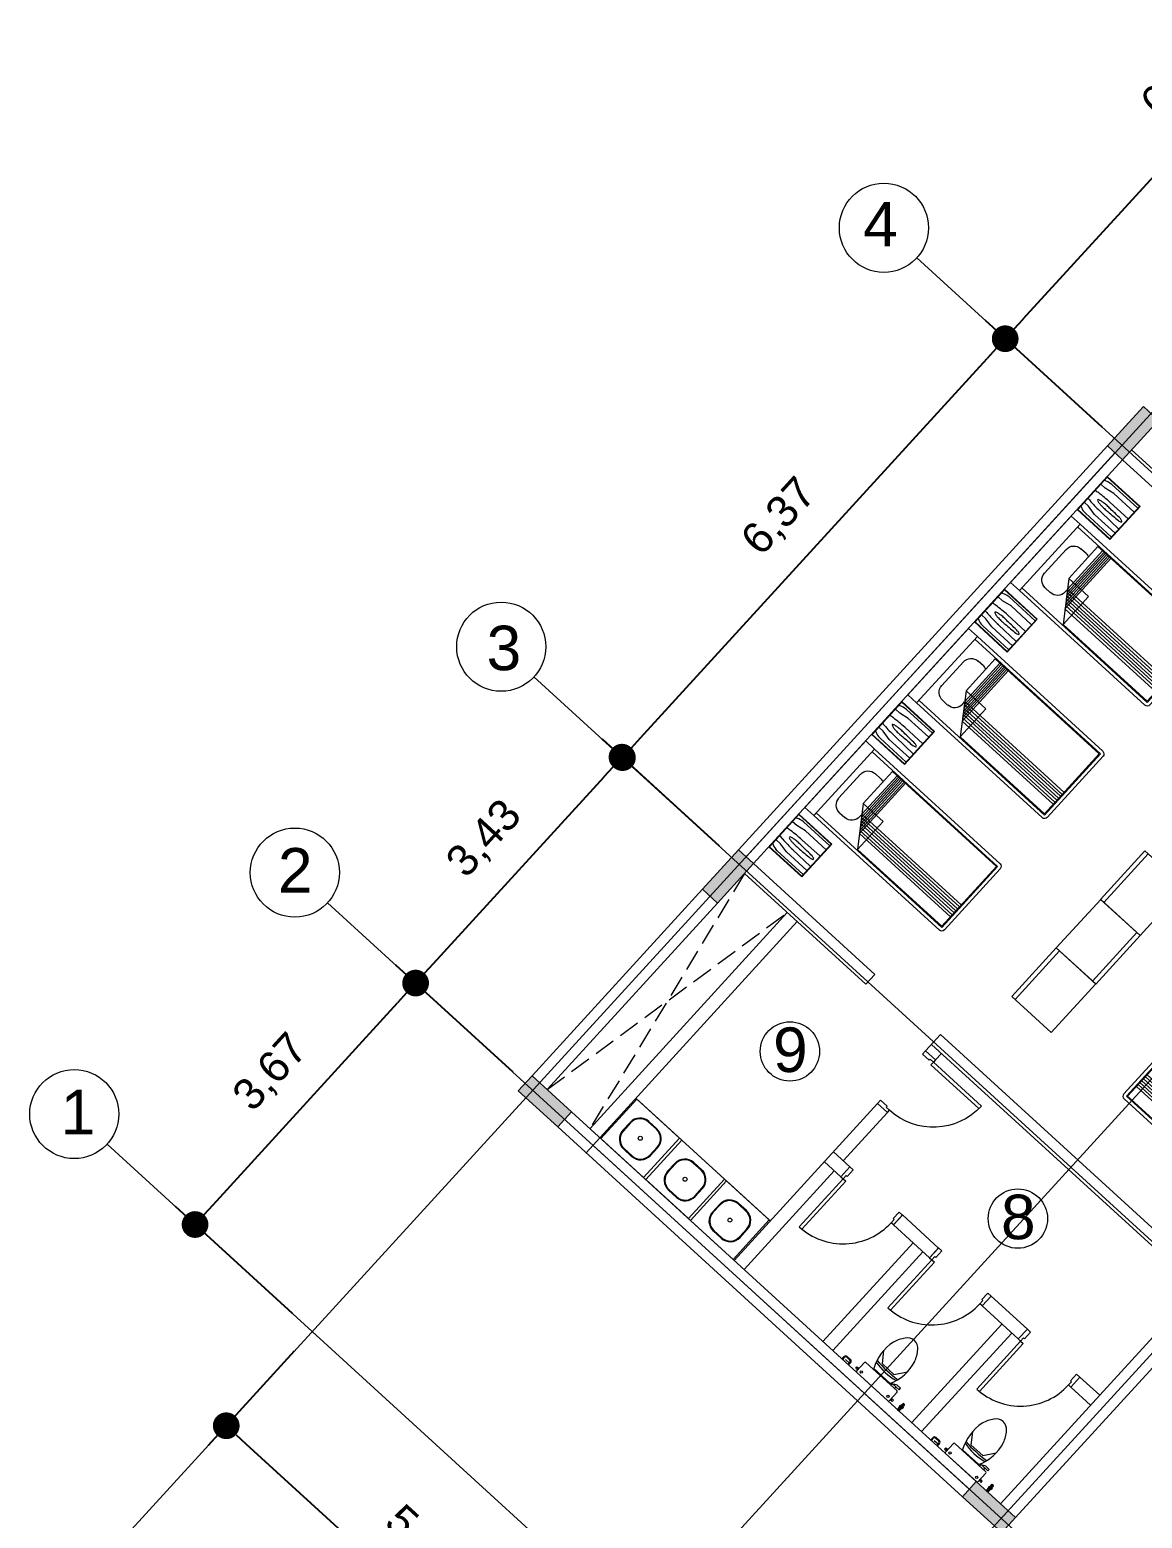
# Model space of a CAD drawing. Header units: metres. Extents: x 750 to 3116, y -341 to 1465.
# Drawn here: x 1546.46 to 1558.95, y 908.98 to 925.68 of the extents above; entities that cross this region are included whole.
import ezdxf
from ezdxf.enums import TextEntityAlignment as Align

# ---------------------------------------------------------------- set-up
doc = ezdxf.new("R2010")
doc.units = ezdxf.units.M
doc.linetypes.add('ACAD_ISO02W100', pattern=[15, 12, -3])
for name, color, linetype, lineweight in [('Bathroom Door', 252, 'Continuous', 5), ('Bathroom fur', 252, 'Continuous', 5), ('Centre Line', 7, 'Continuous', 13), ('Column', 50, 'Continuous', 20), ('Cutout', 153, 'Continuous', 5), ('Furniture', 44, 'Continuous', 5), ('Glass', 254, 'Continuous', 0), ('GUIDE LINE', 7, 'Continuous', 5), ('Hatch', 251, 'Continuous', 5), ('Levels', 252, 'Continuous', 5), ('S-DIM', 30, 'Continuous', 13), ('Wall ext', 20, 'Continuous', 18)]:
    doc.layers.add(name, color=color, linetype=linetype, lineweight=lineweight)
doc.layers.add('Text', color=7, linetype='Continuous')
doc.styles.get("Standard").update_dxf_attribs({"font": 'arial.ttf'})
doc.styles.add('TEXT-DET', font='simplex.shx', dxfattribs={"width": 0.7})
doc.dimstyles.new('ISO-25', dxfattribs={"dimtxt": 2, "dimasz": 2, "dimexe": 1.25, "dimexo": 0.625, "dimgap": 1.5, "dimtad": 1, "dimtxsty": 'Standard', "dimblk": 'DOT', "dimcen": 1.5, "dimadec": 0, "dimazin": 0, "dimtfac": 1, "dimtmove": 0, "dimatfit": 3, "dimfxl": 0, "dimarcsym": 0})

# ---------------------------------------------------------------- blocks, each defined once
blk = doc.blocks.new('p wc')
at = {"layer": 'Bathroom fur', "ltscale": 0.35}
for p, q in [((29939889, 12241290), (29939956, 12241886)), ((29940602, 12241813), (29939956, 12241886)), ((29940534, 12241217), (29940602, 12241813)), ((29940534, 12241217), (29939889, 12241290))]:
    blk.add_line(p, q, dxfattribs=at)
at = {"layer": 'Bathroom fur'}
for p, q in [((29940332, 12241740), (29940213, 12241753)), ((29940333, 12241748), (29940214, 12241761)), ((29940048, 12241629), (29940034, 12241510)), ((29940056, 12241628), (29940042, 12241509)), ((29940444, 12241463), (29940457, 12241583)), ((29940452, 12241462), (29940465, 12241582)), ((29940166, 12241344), (29940286, 12241330)), ((29940167, 12241352), (29940287, 12241338))]:
    blk.add_line(p, q, dxfattribs=at)
blk.add_circle((29940245, 12241552), 22.5, dxfattribs=at)
for centre, radius, start, end in [((29940197, 12241612), 150, 83.5429, 173.5429), ((29940197, 12241612), 142, 83.5429, 173.5429), ((29940316, 12241599), 142, 353.5429, 83.5429), ((29940316, 12241599), 150, 353.5429, 83.5429), ((29940183, 12241493), 150, 173.5429, 263.5429), ((29940183, 12241493), 142, 173.5429, 263.5429), ((29940302, 12241479), 150, 263.5429, 353.5429), ((29940302, 12241479), 142, 263.5429, 353.5429)]:
    blk.add_arc(centre, radius, start, end, dxfattribs=at)
blk = doc.blocks.new('Water Closet')
at = {"layer": 'Bathroom fur', "linetype": 'Continuous', "lineweight": -3}
for p, q in [((1886.331, 447.871), (1886.35, 447.871)), ((1886.331, 447.851), (1886.35, 447.851)), ((1886.364, 447.861), (1886.346, 447.861)), ((1886.364, 447.861), (1886.349, 447.87)), ((1886.364, 447.861), (1886.349, 447.853)), ((1886.364, 447.861), (1886.355, 447.877)), ((1886.364, 447.861), (1886.355, 447.846)), ((1886.364, 447.861), (1886.364, 447.879)), ((1886.364, 447.861), (1886.364, 447.879)), ((1886.364, 447.861), (1886.364, 447.879)), ((1886.364, 447.861), (1886.364, 447.879)), ((1886.364, 447.861), (1886.364, 447.879)), ((1886.364, 447.861), (1886.364, 447.879)), ((1886.364, 447.861), (1886.364, 447.879)), ((1886.364, 447.861), (1886.364, 447.879)), ((1886.364, 447.861), (1886.364, 447.879)), ((1886.364, 447.861), (1886.364, 447.879)), ((1886.364, 447.861), (1886.364, 447.879)), ((1886.364, 447.861), (1886.364, 447.879)), ((1886.364, 447.861), (1886.373, 447.877)), ((1886.364, 447.861), (1886.379, 447.87)), ((1886.364, 447.861), (1886.381, 447.861)), ((1886.364, 447.861), (1886.379, 447.853)), ((1886.364, 447.861), (1886.373, 447.846)), ((1886.364, 447.861), (1886.364, 447.844)), ((1886.378, 447.871), (1886.416, 447.871)), ((1886.378, 447.851), (1886.416, 447.851)), ((1886.416, 447.851), (1886.416, 447.871))]:
    blk.add_line(p, q, dxfattribs=at)
at = {"layer": 'Bathroom fur', "linetype": 'ByBlock'}
for p, q in [((1886.152, 447.554), (1886.027, 447.644)), ((1886.217, 447.662), (1886.217, 447.713)), ((1886.239, 447.713), (1886.217, 447.713)), ((1886.217, 447.662), (1886.232, 447.625)), ((1886.232, 447.625), (1886.239, 447.625)), ((1886.239, 447.608), (1886.239, 447.713)), ((1886.239, 447.666), (1886.264, 447.666)), ((1886.264, 447.23), (1886.264, 447.703)), ((1886.407, 447.713), (1886.274, 447.713)), ((1886.39, 447.724), (1886.365, 447.724)), ((1886.365, 447.724), (1886.365, 447.715)), ((1886.39, 447.715), (1886.365, 447.715)), ((1886.387, 447.744), (1886.368, 447.744)), ((1886.368, 447.744), (1886.368, 447.724)), ((1886.387, 447.744), (1886.387, 447.724)), ((1886.39, 447.724), (1886.39, 447.715)), ((1886.416, 447.23), (1886.416, 447.703)), ((1886.152, 447.379), (1886.152, 447.554)), ((1886.239, 447.608), (1886.264, 447.608)), ((1886.256, 447.343), (1886.256, 447.59)), ((1886.152, 447.379), (1886.027, 447.288)), ((1886.407, 447.22), (1886.274, 447.22)), ((1886.365, 447.208), (1886.365, 447.218)), ((1886.39, 447.218), (1886.365, 447.218)), ((1886.39, 447.208), (1886.365, 447.208)), ((1886.368, 447.189), (1886.368, 447.208)), ((1886.387, 447.189), (1886.368, 447.189)), ((1886.387, 447.189), (1886.387, 447.208)), ((1886.39, 447.208), (1886.39, 447.218))]:
    blk.add_line(p, q, dxfattribs=at)
at = {"layer": 'Bathroom fur'}
for p, q in [((1886.356, 447.031), (1886.356, 447.081)), ((1886.366, 447.031), (1886.366, 447.081)), ((1886.416, 447.106), (1886.381, 447.106)), ((1886.416, 447.096), (1886.381, 447.096)), ((1886.416, 447.016), (1886.381, 447.016)), ((1886.416, 447.006), (1886.381, 447.006))]:
    blk.add_line(p, q, dxfattribs=at)
at = {"layer": 'Bathroom fur', "linetype": 'Continuous', "lineweight": -3}
blk.add_circle((1886.364, 447.861), 0.0175, dxfattribs=at)
at = {"layer": 'Bathroom fur', "linetype": 'ByBlock'}
for centre in [(1886.378, 447.669), (1886.378, 447.264)]:
    blk.add_circle(centre, 0.0123, dxfattribs=at)
at = {"layer": 'Bathroom fur', "linetype": 'Continuous', "lineweight": -3}
blk.add_arc((1886.331, 447.861), 0.01, 90.002, 270, dxfattribs=at)
at = {"layer": 'Bathroom fur', "linetype": 'ByBlock'}
for centre, radius, start, end in [((1886.035, 447.208), 0.446, 109.2942, 127.2549), ((1886.017, 447.095), 0.55, 64.2321, 103.6755), ((1884.672, 447.479), 1.501, 353.4552, 5.5271), ((1885.552, 447.472), 0.65, 345.9276, 13.0204), ((1886.274, 447.703), 0.00987, 90, 180), ((1886.407, 447.703), 0.00987, 0, 90), ((1885.835, 447.467), 0.119, 126.3794, 233.6206), ((1886.041, 447.728), 0.451, 232.2382, 250.1051), ((1886.017, 447.838), 0.55, 256.3245, 295.7679), ((1886.274, 447.23), 0.00987, 180, 270), ((1886.407, 447.23), 0.00987, 270, 0)]:
    blk.add_arc(centre, radius, start, end, dxfattribs=at)
at = {"layer": 'Bathroom fur'}
for centre, radius, start, end in [((1886.381, 447.081), 0.025, 90, 180), ((1886.381, 447.031), 0.025, 180, 270), ((1886.381, 447.081), 0.015, 90, 180), ((1886.381, 447.031), 0.015, 180, 270)]:
    blk.add_arc(centre, radius, start, end, dxfattribs=at)
at = {"layer": 'Bathroom fur', "style": 'TEXT-DET', "width": 0.6}
blk.add_text('1', height=0.06, dxfattribs=at).set_placement((1886.394, 447.07), align=Align.MIDDLE)
blk = doc.blocks.new('Bed')
at = {"layer": 'Furniture', "linetype": 'Continuous'}
for p, q in [((1878.327, 465.952), (1879.337, 465.952)), ((1878.327, 465.817), (1878.327, 465.952)), ((1879.337, 465.952), (1879.337, 465.817)), ((1879.337, 465.817), (1878.327, 465.817)), ((1878.327, 463.909), (1878.327, 465.817)), ((1878.367, 463.909), (1878.367, 465.817)), ((1878.642, 465.742), (1879.002, 465.742)), ((1879.297, 465.817), (1879.297, 463.909)), ((1879.337, 465.817), (1879.337, 463.909)), ((1878.377, 465.499), (1878.862, 465.499)), ((1878.377, 463.919), (1878.377, 465.499)), ((1878.525, 465.544), (1878.525, 465.624)), ((1878.862, 465.499), (1879.287, 465.199)), ((1878.862, 465.199), (1878.862, 465.499)), ((1879.12, 465.624), (1879.12, 465.544)), ((1878.962, 465.429), (1878.377, 465.429)), ((1878.992, 465.407), (1878.377, 465.407)), ((1879.022, 465.386), (1878.377, 465.386)), ((1879.052, 465.365), (1878.377, 465.365)), ((1879.082, 465.344), (1878.377, 465.344)), ((1879.112, 465.323), (1878.377, 465.323)), ((1878.962, 463.919), (1878.962, 465.429)), ((1879.002, 465.427), (1878.965, 465.427)), ((1878.992, 463.919), (1878.992, 465.407)), ((1879.022, 463.919), (1879.022, 465.386)), ((1879.052, 463.919), (1879.052, 465.365)), ((1879.082, 463.919), (1879.082, 465.344)), ((1879.112, 463.919), (1879.112, 465.323)), ((1879.142, 465.302), (1878.377, 465.302)), ((1879.287, 465.199), (1878.862, 465.199)), ((1879.142, 463.919), (1879.142, 465.302)), ((1879.287, 465.199), (1879.287, 463.919)), ((1879.297, 463.909), (1878.367, 463.909)), ((1879.297, 463.869), (1878.367, 463.869)), ((1879.287, 463.919), (1878.377, 463.919))]:
    blk.add_line(p, q, dxfattribs=at)
for centre, radius, start, end in [((1878.642, 465.624), 0.117, 90, 180), ((1879.002, 465.624), 0.117, 360, 90), ((1878.642, 465.544), 0.117, 180.0006, 202.5189), ((1879.002, 465.544), 0.117, 270, 0), ((1878.367, 463.909), 0.04, 180, 270), ((1879.297, 463.909), 0.04, 270, 0)]:
    blk.add_arc(centre, radius, start, end, dxfattribs=at)
blk = doc.blocks.new('Nightstand')
at = {"layer": 'Furniture'}
for p, q in [((1879.838, 464.54), (1879.838, 464.04)), ((1880.338, 464.54), (1879.838, 464.54)), ((1879.843, 464.535), (1879.843, 464.045)), ((1880.333, 464.535), (1879.843, 464.535)), ((1879.951, 464.469), (1879.951, 464.535)), ((1880.226, 464.469), (1880.226, 464.535)), ((1880.333, 464.045), (1880.333, 464.535)), ((1880.338, 464.04), (1880.338, 464.54)), ((1879.869, 464.442), (1879.871, 464.467)), ((1879.869, 464.045), (1879.869, 464.442)), ((1879.929, 464.358), (1879.951, 464.469)), ((1879.929, 464.045), (1879.929, 464.358)), ((1879.997, 464.32), (1879.991, 464.045)), ((1880.074, 464.444), (1880.068, 464.44)), ((1880.08, 464.44), (1880.074, 464.444)), ((1880.147, 464.32), (1880.147, 464.045)), ((1880.248, 464.358), (1880.226, 464.469)), ((1880.248, 464.045), (1880.248, 464.358)), ((1880.308, 464.442), (1880.305, 464.467)), ((1880.308, 464.045), (1880.308, 464.442)), ((1879.838, 464.04), (1880.338, 464.04)), ((1879.843, 464.045), (1880.333, 464.045)), ((1880.068, 464.081), (1880.074, 464.077)), ((1880.074, 464.077), (1880.08, 464.081))]:
    blk.add_line(p, q, dxfattribs=at)
for centre, radius, start, end in [((1880.021, 464.452), 0.15, 146.5657, 174.2856), ((1880.825, 464.399), 0.823, 170.5074, 174.0179), ((1879.315, 464.399), 0.828, 5.9821, 9.4446), ((1880.156, 464.452), 0.15, 5.7144, 33.4343), ((1881.576, 464.32), 1.578, 174.0179, 180), ((1880.715, 464.32), 0.664, 175.5997, 180), ((1880.715, 464.32), 0.664, 180, 184.4003), ((1880.395, 464.345), 0.343, 169.4757, 175.5997), ((1880.197, 464.382), 0.142, 155.8434, 169.4757), ((1879.951, 464.382), 0.142, 10.5243, 24.1566), ((1879.753, 464.345), 0.343, 4.4003, 10.5243), ((1879.433, 464.32), 0.664, 0, 4.4003), ((1879.433, 464.32), 0.664, 355.5997, 0), ((1878.564, 464.32), 1.583, 0, 5.9821), ((1886.298, 464.381), 6.246, 181.0259, 182.4606), ((1873.85, 464.381), 6.246, 357.5394, 358.9741), ((1880.197, 464.139), 0.142, 190.5243, 204.1566), ((1879.951, 464.139), 0.142, 335.8434, 349.4757)]:
    blk.add_arc(centre, radius, start, end, dxfattribs=at)
blk = doc.blocks.new('cupboard')
at = {"layer": 'Furniture'}
blk.add_line((29868293, 12215016), (29868746, 12214623), dxfattribs=at)
for points in [[(29868293, 12215016), (29868746, 12214623), (29868263, 12214065), (29867809, 12214458), (29868293, 12215016)], [(29868225, 12214098), (29868709, 12214656), (29868746, 12214623), (29868263, 12214065), (29868225, 12214098)]]:
    blk.add_lwpolyline(points, dxfattribs=at)
blk = doc.blocks.new('Door1')
at = {"layer": 'Bathroom Door'}
for p, q in [((1900.586, 444.886), (1899.856, 444.886)), ((1900.586, 444.846), (1899.857, 444.846))]:
    blk.add_line(p, q, dxfattribs=at)
for points in [[(1900.736, 444.921), (1900.586, 444.921), (1900.586, 444.886), (1900.636, 444.886), (1900.636, 444.871), (1900.736, 444.871), (1900.736, 444.921)], [(1900.586, 444.886), (1900.586, 444.846)], [(1900.736, 444.121), (1900.586, 444.121), (1900.586, 444.156), (1900.636, 444.156), (1900.636, 444.171), (1900.736, 444.171), (1900.736, 444.121)]]:
    blk.add_lwpolyline(points, dxfattribs=at)
blk.add_arc((1900.586, 444.886), 0.73, 180, 270, dxfattribs=at)
blk = doc.blocks.new('_Dot')
at = {"color": 0, "linetype": 'ByBlock', "lineweight": -2}
blk.add_line((-0.5, 0), (-1, 0), dxfattribs=at)
at = {"color": 0, "linetype": 'ByBlock', "const_width": 0.5}
blk.add_lwpolyline([(-0.25, 0, 1), (0.25, 0, 1)], format="xyb", close=True, dxfattribs=at)
blk = doc.blocks.new('*D87')
at = {"layer": 'Defpoints', "color": 0, "transparency": 16777216}
for p in [(1550.788, 914.982), (1552.103, 913.78), (1549.628, 911.07)]:
    blk.add_point(p, dxfattribs=at)
at = {"layer": 'S-DIM', "color": 0, "lineweight": -2, "transparency": 16777216}
for p, q in [((1551.882, 913.982), (1550.566, 915.184)), ((1548.515, 912.494), (1550.586, 914.76)), ((1549.406, 911.273), (1548.091, 912.475))]:
    blk.add_line(p, q, dxfattribs=at)
at = {"layer": 'S-DIM', "color": 0, "lineweight": -2, "transparency": 16777216, "xscale": 0.3, "yscale": 0.3, "zscale": 0.3}
for p, rotation in [((1550.788, 914.982), 47.58214844151847), ((1548.312, 912.272), 227.5821484415185)]:
    blk.add_blockref('_Dot', p, dxfattribs=dict(at, rotation=rotation))
at = {"layer": 'S-DIM', "color": 0, "transparency": 16777216, "insert": (1549.173, 913.971), "char_height": 0.35, "attachment_point": 5, "rotation": 47.5821}
blk.add_mtext('3,67', dxfattribs=at)
blk = doc.blocks.new('*D88')
at = {"layer": 'Defpoints', "color": 0, "transparency": 16777216}
for p in [(1553.105, 917.518), (1554.42, 916.316), (1552.103, 913.78)]:
    blk.add_point(p, dxfattribs=at)
at = {"layer": 'S-DIM', "color": 0, "lineweight": -2, "transparency": 16777216}
for p, q in [((1554.199, 916.518), (1552.883, 917.72)), ((1550.99, 915.203), (1552.903, 917.296)), ((1551.882, 913.982), (1550.566, 915.184))]:
    blk.add_line(p, q, dxfattribs=at)
at = {"layer": 'S-DIM', "color": 0, "lineweight": -2, "transparency": 16777216, "xscale": 0.3, "yscale": 0.3, "zscale": 0.3}
for p, rotation in [((1553.105, 917.518), 47.58214844756693), ((1550.788, 914.982), 227.5821484475669)]:
    blk.add_blockref('_Dot', p, dxfattribs=dict(at, rotation=rotation))
at = {"layer": 'S-DIM', "color": 0, "transparency": 16777216, "insert": (1551.57, 916.594), "char_height": 0.35, "attachment_point": 5, "rotation": 47.5821}
blk.add_mtext('3,43', dxfattribs=at)
blk = doc.blocks.new('*D89')
at = {"layer": 'Defpoints', "color": 0, "transparency": 16777216}
for p in [(1557.407, 922.215), (1558.717, 921.018), (1554.42, 916.316)]:
    blk.add_point(p, dxfattribs=at)
at = {"layer": 'S-DIM', "color": 0, "lineweight": -2, "transparency": 16777216}
for p, q in [((1558.496, 921.221), (1557.185, 922.418)), ((1553.313, 917.734), (1557.205, 921.994)), ((1554.199, 916.518), (1552.889, 917.715))]:
    blk.add_line(p, q, dxfattribs=at)
at = {"layer": 'S-DIM', "color": 0, "lineweight": -2, "transparency": 16777216, "xscale": 0.3, "yscale": 0.3, "zscale": 0.3}
for p, rotation in [((1557.407, 922.215), 47.5821484447444), ((1553.11, 917.513), 227.5821484447444)]:
    blk.add_blockref('_Dot', p, dxfattribs=dict(at, rotation=rotation))
at = {"layer": 'S-DIM', "color": 0, "transparency": 16777216, "insert": (1554.882, 920.208), "char_height": 0.35, "attachment_point": 5, "rotation": 47.5821}
blk.add_mtext('6,37', dxfattribs=at)
blk = doc.blocks.new('*D90')
at = {"layer": 'Defpoints', "color": 0, "transparency": 16777216}
for p in [(1562.078, 927.328), (1563.388, 926.131), (1558.717, 921.018)]:
    blk.add_point(p, dxfattribs=at)
at = {"layer": 'S-DIM', "color": 0, "lineweight": -2, "transparency": 16777216}
for p, q in [((1563.167, 926.333), (1561.857, 927.53)), ((1557.609, 922.437), (1561.876, 927.106)), ((1558.496, 921.221), (1557.185, 922.418))]:
    blk.add_line(p, q, dxfattribs=at)
at = {"layer": 'S-DIM', "color": 0, "lineweight": -2, "transparency": 16777216, "xscale": 0.3, "yscale": 0.3, "zscale": 0.3}
for p, rotation in [((1562.078, 927.328), 47.58214844600272), ((1557.407, 922.215), 227.5821484460027)]:
    blk.add_blockref('_Dot', p, dxfattribs=dict(at, rotation=rotation))
at = {"layer": 'S-DIM', "color": 0, "transparency": 16777216, "insert": (1559.366, 925.116), "char_height": 0.35, "attachment_point": 5, "rotation": 47.5821}
blk.add_mtext('6,92', dxfattribs=at)
blk = doc.blocks.new('*D93')
at = {"layer": 'Defpoints', "color": 0, "transparency": 16777216}
for p in [(1549.628, 911.07), (1553.351, 907.669), (1552.385, 906.611)]:
    blk.add_point(p, dxfattribs=at)
at = {"layer": 'S-DIM', "color": 0, "lineweight": -2, "transparency": 16777216}
for p, q in [((1549.425, 910.849), (1548.459, 909.792)), ((1548.883, 909.811), (1552.163, 906.814)), ((1553.148, 907.447), (1552.182, 906.39))]:
    blk.add_line(p, q, dxfattribs=at)
at = {"layer": 'S-DIM', "color": 0, "lineweight": -2, "transparency": 16777216, "xscale": 0.3, "yscale": 0.3, "zscale": 0.3}
for p, rotation in [((1548.662, 910.013), 137.5821483021434), ((1552.385, 906.611), 317.5821483021434)]:
    blk.add_blockref('_Dot', p, dxfattribs=dict(at, rotation=rotation))
at = {"layer": 'S-DIM', "color": 0, "transparency": 16777216, "insert": (1550.868, 908.689), "char_height": 0.35, "attachment_point": 5, "rotation": 317.5821}
blk.add_mtext('5,04', dxfattribs=at)

msp = doc.modelspace()

# ---------------------------------------------------------------- hatches: boundary and pattern name
at = {"layer": 'Hatch', "transparency": 33554687}
h = msp.add_hatch(color=256, dxfattribs=at)
h.dxf.hatch_style = 1
h.paths.add_polyline_path([(1646.175, 894.777), (1646.005, 894.932), (1645.846, 894.759), (1645.755, 894.659), (1645.6, 894.49), (1645.769, 894.334)])
h.paths.add_polyline_path([(1649.318, 898.209), (1649.149, 898.364), (1648.743, 897.922), (1648.913, 897.766)])
h.paths.add_polyline_path([(1652.587, 901.777), (1652.417, 901.933), (1652.384, 901.896), (1652.292, 901.796), (1652.012, 901.49), (1652.182, 901.335)])
h.paths.add_polyline_path([(1655.856, 905.346), (1655.686, 905.501), (1655.281, 905.059), (1655.45, 904.903)])
h.paths.add_polyline_path([(1659.124, 908.914), (1658.955, 909.07), (1658.549, 908.627), (1658.719, 908.472)])
h.paths.add_polyline_path([(1661.826, 912.752), (1661.67, 912.582), (1662.113, 912.177), (1662.268, 912.346)])
h.paths.add_polyline_path([(1657.785, 916.453), (1657.629, 916.284), (1658.072, 915.878), (1658.227, 916.048)])
h.paths.add_polyline_path([(1654.516, 912.885), (1654.361, 912.715), (1654.471, 912.614), (1654.803, 912.31), (1654.958, 912.479)])
h.paths.add_polyline_path([(1652.746, 914.506), (1652.591, 914.336), (1653.033, 913.931), (1653.189, 914.1)])
h.paths.add_polyline_path([(1651.542, 909.297), (1651.372, 909.453), (1650.967, 909.01), (1651.137, 908.855)])
h.paths.add_polyline_path([(1650.045, 910.668), (1649.875, 910.824), (1649.47, 910.381), (1649.64, 910.226)])
h.paths.add_polyline_path([(1647.979, 905.748), (1647.823, 905.578), (1647.934, 905.477), (1648.266, 905.173), (1648.421, 905.342)])
h.paths.add_polyline_path([(1646.541, 907.065), (1646.209, 907.369), (1646.053, 907.199), (1646.496, 906.794), (1646.651, 906.963)])
h.paths.add_polyline_path([(1645.004, 902.16), (1644.835, 902.315), (1644.43, 901.873), (1644.599, 901.718)])
h.paths.add_polyline_path([(1643.632, 903.668), (1643.463, 903.823), (1643.058, 903.381), (1643.227, 903.225)])
h.paths.add_polyline_path([(1641.441, 898.611), (1641.286, 898.441), (1641.728, 898.036), (1641.884, 898.205)])
h.paths.add_polyline_path([(1640.114, 899.826), (1639.944, 899.982), (1639.539, 899.539), (1639.709, 899.384)])
h.paths.add_polyline_path([(1636.735, 896.359), (1636.403, 896.663), (1636.247, 896.493), (1636.69, 896.088), (1636.845, 896.258)])
h.paths.add_polyline_path([(1631.152, 901.975), (1630.982, 902.13), (1630.577, 901.688), (1630.746, 901.532)])
h.paths.add_polyline_path([(1634.17, 905.27), (1634.001, 905.426), (1633.595, 904.983), (1633.765, 904.828)])
h.paths.add_polyline_path([(1637.689, 909.112), (1637.519, 909.267), (1637.114, 908.825), (1637.284, 908.669)])
h.paths.add_polyline_path([(1640.833, 912.544), (1640.663, 912.699), (1640.258, 912.257), (1640.427, 912.101), (1640.461, 912.138), (1640.552, 912.238)])
h.paths.add_polyline_path([(1644.101, 916.112), (1643.932, 916.268), (1643.527, 915.825), (1643.696, 915.67)])
h.paths.add_polyline_path([(1646.999, 919.275), (1647.09, 919.375), (1647.245, 919.545), (1647.076, 919.7), (1646.67, 919.257), (1646.84, 919.102)])
h.paths.add_polyline_path([(1636.008, 916.712), (1635.839, 916.868), (1635.433, 916.425), (1635.603, 916.27)])
h.paths.add_polyline_path([(1631.525, 920.819), (1631.369, 920.649), (1631.48, 920.548), (1631.812, 920.244), (1631.967, 920.414)])
h.paths.add_polyline_path([(1628.676, 917.368), (1628.506, 917.523), (1628.101, 917.081), (1628.27, 916.925)])
h.paths.add_polyline_path([(1632.989, 913.417), (1632.82, 913.572), (1632.415, 913.129), (1632.584, 912.974)])
h.paths.add_polyline_path([(1629.471, 909.575), (1629.301, 909.73), (1628.896, 909.288), (1629.066, 909.133)])
h.paths.add_polyline_path([(1624.987, 913.682), (1624.832, 913.512), (1625.274, 913.107), (1625.43, 913.277)])
h.paths.add_polyline_path([(1626.327, 906.143), (1626.157, 906.298), (1626.124, 906.262), (1626.032, 906.162), (1625.752, 905.856), (1625.922, 905.701)])
h.paths.add_polyline_path([(1621.719, 910.113), (1621.563, 909.944), (1621.674, 909.842), (1622.006, 909.538), (1622.161, 909.708)])
h.paths.add_polyline_path([(1619.949, 911.734), (1619.794, 911.565), (1620.236, 911.16), (1620.391, 911.329), (1620.281, 911.43)])
h.paths.add_polyline_path([(1623.218, 915.303), (1623.062, 915.133), (1623.505, 914.728), (1623.66, 914.898)])
h.paths.add_polyline_path([(1626.486, 918.871), (1626.331, 918.702), (1626.773, 918.297), (1626.929, 918.466)])
h.paths.add_polyline_path([(1622.117, 922.874), (1621.962, 922.704), (1622.404, 922.299), (1622.56, 922.468)])
h.paths.add_polyline_path([(1619.143, 919.286), (1618.973, 919.441), (1618.568, 918.999), (1618.738, 918.844)])
h.paths.add_polyline_path([(1615.874, 915.718), (1615.705, 915.873), (1615.299, 915.43), (1615.469, 915.275)])
h.paths.add_polyline_path([(1612.731, 912.285), (1612.561, 912.441), (1612.156, 911.998), (1612.325, 911.843)])
h.paths.add_polyline_path([(1617.373, 908.033), (1617.203, 908.189), (1616.798, 907.746), (1616.967, 907.591)])
h.paths.add_polyline_path([(1618.745, 906.526), (1618.575, 906.681), (1618.17, 906.239), (1618.339, 906.083)])
h.paths.add_polyline_path([(1623.058, 902.574), (1622.889, 902.73), (1622.483, 902.287), (1622.653, 902.132)])
h.paths.add_polyline_path([(1619.915, 899.142), (1619.745, 899.298), (1619.34, 898.855), (1619.509, 898.7)])
h.paths.add_polyline_path([(1615.181, 902.976), (1615.026, 902.807), (1615.468, 902.401), (1615.624, 902.571)])
h.paths.add_polyline_path([(1613.411, 904.597), (1613.256, 904.428), (1613.699, 904.022), (1613.854, 904.192)])
h.paths.add_polyline_path([(1609.042, 908.599), (1608.887, 908.43), (1609.329, 908.025), (1609.485, 908.194)])
h.paths.add_polyline_path([(1610.143, 901.029), (1609.987, 900.859), (1610.43, 900.454), (1610.585, 900.624)])
h.paths.add_polyline_path([(1607.566, 897.328), (1607.397, 897.483), (1606.992, 897.041), (1607.161, 896.885)])
h.paths.add_polyline_path([(1602.924, 901.58), (1602.755, 901.735), (1602.35, 901.293), (1602.519, 901.137)])
h.paths.add_polyline_path([(1604.823, 912.966), (1604.653, 913.121), (1604.495, 912.948), (1604.403, 912.849), (1604.248, 912.679), (1604.418, 912.524)])
h.paths.add_polyline_path([(1607.842, 916.262), (1607.672, 916.417), (1607.267, 915.975), (1607.436, 915.819)])
h.paths.add_polyline_path([(1603.528, 920.213), (1603.358, 920.368), (1602.953, 919.926), (1603.123, 919.771)])
h.paths.add_polyline_path([(1600.09, 916.8), (1599.934, 916.63), (1600.377, 916.225), (1600.532, 916.395)])
h.paths.add_polyline_path([(1602.031, 921.584), (1601.861, 921.74), (1601.456, 921.297), (1601.626, 921.142)])
h.paths.add_polyline_path([(1596.087, 927.028), (1595.918, 927.184), (1595.513, 926.741), (1595.682, 926.586)])
h.paths.add_polyline_path([(1592.944, 923.596), (1592.774, 923.752), (1592.369, 923.309), (1592.538, 923.154)])
h.paths.add_polyline_path([(1598.32, 918.421), (1598.164, 918.251), (1598.607, 917.846), (1598.762, 918.016)])
h.paths.add_polyline_path([(1595.619, 914.584), (1595.449, 914.739), (1595.044, 914.297), (1595.213, 914.141)])
h.paths.add_polyline_path([(1589.675, 920.028), (1589.505, 920.183), (1589.1, 919.741), (1589.27, 919.585)])
h.paths.add_polyline_path([(1586.406, 916.459), (1586.237, 916.615), (1585.831, 916.172), (1586.001, 916.017)])
h.paths.add_polyline_path([(1592.225, 910.879), (1591.782, 911.284), (1591.627, 911.114), (1592.07, 910.709)])
h.paths.add_polyline_path([(1593.995, 909.258), (1593.552, 909.663), (1593.397, 909.493), (1593.839, 909.088)])
h.paths.add_polyline_path([(1596.821, 913.231), (1596.666, 913.062), (1597.108, 912.657), (1597.263, 912.826)])
h.paths.add_polyline_path([(1601.304, 909.125), (1601.135, 909.28), (1600.729, 908.838), (1600.899, 908.682)])
h.paths.add_polyline_path([(1598.161, 905.693), (1597.991, 905.848), (1597.586, 905.405), (1597.755, 905.25)])
h.paths.add_polyline_path([(1594.892, 902.124), (1594.722, 902.279), (1594.317, 901.837), (1594.487, 901.682)])
h.paths.add_polyline_path([(1590.578, 906.075), (1590.408, 906.231), (1590.003, 905.788), (1590.173, 905.633)])
h.paths.add_polyline_path([(1589.081, 907.447), (1588.912, 907.602), (1588.506, 907.159), (1588.676, 907.004)])
h.paths.add_polyline_path([(1583.138, 912.891), (1582.968, 913.046), (1582.563, 912.604), (1582.732, 912.448)])
h.paths.add_polyline_path([(1579.869, 909.322), (1579.699, 909.477), (1579.294, 909.035), (1579.464, 908.88)])
h.paths.add_polyline_path([(1585.245, 904.147), (1585.09, 903.977), (1585.532, 903.572), (1585.687, 903.742)])
h.paths.add_polyline_path([(1587.015, 902.526), (1586.859, 902.356), (1587.302, 901.951), (1587.457, 902.121)])
h.paths.add_polyline_path([(1582.669, 900.446), (1582.499, 900.601), (1582.094, 900.159), (1582.263, 900.003)])
h.paths.add_polyline_path([(1576.725, 905.89), (1576.556, 906.045), (1576.15, 905.603), (1576.32, 905.448)])
h.paths.add_polyline_path([(1591.748, 898.692), (1591.579, 898.847), (1591.42, 898.674), (1591.329, 898.574), (1591.173, 898.405), (1591.343, 898.249)])
h.paths.add_polyline_path([(1561.743, 900.657), (1561.574, 900.813), (1561.169, 900.37), (1561.339, 900.215)])
h.paths.add_polyline_path([(1566.286, 905.63), (1566.116, 905.785), (1565.712, 905.342), (1565.882, 905.187)])
h.paths.add_polyline_path([(1570.833, 910.605), (1570.663, 910.76), (1570.258, 910.317), (1570.428, 910.162)])
h.paths.add_polyline_path([(1575.254, 915.444), (1574.811, 915.849), (1574.656, 915.679), (1575.099, 915.275)])
h.paths.add_polyline_path([(1579.283, 920.744), (1579.128, 920.574), (1579.571, 920.169), (1579.726, 920.339)])
h.paths.add_polyline_path([(1568.934, 921.47), (1568.764, 921.625), (1568.36, 921.182), (1568.529, 921.027)])
h.paths.add_polyline_path([(1564.388, 916.494), (1564.218, 916.649), (1563.813, 916.206), (1563.983, 916.051)])
h.paths.add_polyline_path([(1559.841, 911.518), (1559.672, 911.673), (1559.267, 911.23), (1559.437, 911.075)])
h.paths.add_polyline_path([(1557.524, 908.982), (1557.211, 909.269), (1557.211, 909.269), (1557.196, 909.283), (1557.081, 909.387), (1556.926, 909.217), (1557.369, 908.813)])
h.paths.add_polyline_path([(1555.295, 906.542), (1555.125, 906.698), (1554.721, 906.255), (1554.89, 906.099)])
h.paths.add_polyline_path([(1552.096, 913.942), (1551.941, 913.772), (1551.941, 913.772), (1552.384, 913.368), (1552.539, 913.538)])
h.paths.add_polyline_path([(1554.583, 916.323), (1554.413, 916.478), (1554.008, 916.035), (1554.178, 915.88)])
h.paths.add_polyline_path([(1559.129, 921.299), (1558.959, 921.454), (1558.555, 921.011), (1558.724, 920.856)])
h.paths.add_polyline_path([(1563.675, 926.275), (1563.506, 926.43), (1563.101, 925.987), (1563.271, 925.832)])
h.paths.add_polyline_path([(1567.853, 931.188), (1567.698, 931.018), (1568.141, 930.613), (1568.296, 930.783)])

# ---------------------------------------------------------------- linework, layer by layer
at = {"layer": 'Centre Line', "color": 30, "true_color": 0xf26722}
for p, q in [((1547.521, 908.764), (1569.961, 933.325)), ((1551.244, 905.362), (1573.684, 929.923)), ((1552.779, 903.959), (1575.22, 928.52)), ((1556.414, 923.122), (1572.72, 908.224)), ((1552.117, 918.42), (1568.424, 903.521)), ((1549.8, 915.884), (1566.107, 900.985)), ((1547.325, 913.175), (1563.631, 898.276))]:
    msp.add_line(p, q, dxfattribs=at)
for centre in [(1556.045, 923.46), (1551.749, 918.758), (1549.432, 916.222), (1546.956, 913.512)]:
    msp.add_circle(centre, 0.5, dxfattribs=at)
at = {"layer": 'Column'}
for points in [[(1558.555, 921.011), (1558.724, 920.856), (1559.129, 921.299), (1558.959, 921.454), (1558.555, 921.011)], [(1554.008, 916.035), (1554.178, 915.88), (1554.583, 916.323), (1554.413, 916.478), (1554.008, 916.035)], [(1552.384, 913.368), (1552.539, 913.538), (1552.096, 913.942), (1551.941, 913.772), (1552.384, 913.368)], [(1557.369, 908.813), (1557.524, 908.982), (1557.081, 909.387), (1556.926, 909.217), (1557.369, 908.813)]]:
    msp.add_lwpolyline(points, dxfattribs=at)
at = {"layer": 'Cutout', "linetype": 'ACAD_ISO02W100', "ltscale": 0.02}
for p, q in [((1554.482, 916.212), (1552.746, 913.349)), ((1552.266, 913.787), (1554.961, 915.774))]:
    msp.add_line(p, q, dxfattribs=at)
at = {"layer": 'Glass', "color": 4, "true_color": 0x33ffff}
for p, q in [((1554.498, 916.401), (1558.639, 920.933)), ((1552.026, 913.695), (1552.026, 913.695)), ((1552.779, 913.163), (1557.004, 909.302))]:
    msp.add_line(p, q, dxfattribs=at)
at = {"layer": 'GUIDE LINE'}
for centre in [(1554.99, 914.215), (1557.549, 912.338)]:
    msp.add_circle(centre, 0.333, dxfattribs=at)
at = {"layer": 'Levels'}
msp.add_line((1553.261, 913.69), (1554.769, 912.312), dxfattribs=at)
at = {"layer": 'Wall ext'}
for p, q in [((1554.413, 916.478), (1558.555, 921.011)), ((1560.558, 919.384), (1558.826, 920.967)), ((1554.583, 916.323), (1558.724, 920.856)), ((1560.457, 919.273), (1558.724, 920.856)), ((1554.583, 916.323), (1555.943, 915.08)), ((1554.482, 916.212), (1555.842, 914.969)), ((1552.096, 913.942), (1554.008, 916.035)), ((1552.266, 913.787), (1554.178, 915.88)), ((1552.746, 913.349), (1554.961, 915.774)), ((1552.701, 913.078), (1555.072, 915.673)), ((1555.943, 915.08), (1555.842, 914.969)), ((1556.682, 914.405), (1556.513, 914.221)), ((1556.581, 914.294), (1559.57, 911.563)), ((1556.682, 914.405), (1559.672, 911.673)), ((1556.513, 914.221), (1556.624, 914.119)), ((1556.691, 914.193), (1556.624, 914.119)), ((1551.941, 913.772), (1551.941, 913.772)), ((1552.111, 913.617), (1552.111, 913.617)), ((1555.973, 913.63), (1554.365, 911.869)), ((1555.973, 913.63), (1556.084, 913.529)), ((1552.539, 913.538), (1557.081, 909.387)), ((1556.084, 913.529), (1555.588, 912.986)), ((1552.384, 913.368), (1556.926, 909.217)), ((1555.377, 912.977), (1555.561, 912.808)), ((1555.478, 913.087), (1555.662, 912.919)), ((1555.487, 912.876), (1554.475, 911.768)), ((1555.662, 912.919), (1555.561, 912.808)), ((1556.253, 912.379), (1556.152, 912.268)), ((1556.152, 912.268), (1556.558, 911.897)), ((1556.253, 912.379), (1556.659, 912.008)), ((1556.373, 912.066), (1555.361, 910.959)), ((1556.484, 911.965), (1555.472, 910.858)), ((1556.659, 912.008), (1556.558, 911.897)), ((1557.249, 911.469), (1557.148, 911.358)), ((1557.249, 911.469), (1557.656, 911.098)), ((1557.148, 911.358), (1557.554, 910.987)), ((1557.37, 911.155), (1556.358, 910.048)), ((1559.267, 911.23), (1557.355, 909.137)), ((1557.656, 911.098), (1557.554, 910.987)), ((1557.481, 911.054), (1556.469, 909.947)), ((1559.437, 911.075), (1557.524, 908.982)), ((1558.246, 910.558), (1558.145, 910.447)), ((1558.145, 910.447), (1558.366, 910.245)), ((1558.246, 910.558), (1558.468, 910.356))]:
    msp.add_line(p, q, dxfattribs=at)

# ---------------------------------------------------------------- block references
for name, p, rotation in [('Nightstand', (633.147, -780.83), 47.58214845397324), ('Nightstand', (631.994, -782.093), 47.58214845397324), ('Nightstand', (630.841, -783.355), 47.58214845397324), ('Nightstand', (629.687, -784.618), 47.58214845397324), ('Bed', (2483.936, 2614.016), 227.5821484227018)]:
    msp.add_blockref(name, p, dxfattribs=dict(rotation=rotation))
at = {"xscale": -1, "rotation": 47.58214845399562}
for p in [(3169.127, 1992.591), (3167.974, 1991.329), (3166.82, 1990.066)]:
    msp.add_blockref('Bed', p, dxfattribs=at)
at = {"layer": 'Bathroom Door', "xscale": -1, "rotation": 317.5821484541863}
msp.add_blockref('Door1', (2659.609, -696.348), dxfattribs=at)
at = {"layer": 'Bathroom Door', "rotation": 47.51096963990266}
for p in [(599.9, -789.218), (600.896, -790.128), (601.893, -791.039)]:
    msp.add_blockref('Door1', p, dxfattribs=at)
at = {"layer": 'Bathroom fur', "xscale": 0.001, "yscale": 0.001, "zscale": 0.001, "rotation": 324.0393356632398}
for p in [(-29869.536, 8586.48), (-29869.033, 8586.02), (-29868.53, 8585.561)]:
    msp.add_blockref('p wc', p, dxfattribs=at)
at = {"layer": 'Bathroom fur', "rotation": 227.5821484225189}
for p in [(2498.024, 2604.921), (2499.021, 2604.011)]:
    msp.add_blockref('Water Closet', p, dxfattribs=at)
at = {"layer": 'Furniture', "yscale": 0.001, "zscale": 0.001}
for p, xscale, rotation in [((-7110.234, -30167.031), -0.001, 276.6579520094726), ((-28618.065, -10516.39), 0.001, 358.5063448676265), ((-7111.23, -30168.121), -0.001, 276.6579520094726)]:
    msp.add_blockref('cupboard', p, dxfattribs=dict(at, xscale=xscale, rotation=rotation))

# ---------------------------------------------------------------- texts
at = {"layer": 'Text', "color": 30, "true_color": 0xf26722, "char_height": 0.5, "attachment_point": 1}
for s, width, insert in [('4', 0.83687, (1555.812, 923.751)), ('3', 0.83687, (1551.585, 918.994)), ('2', 0.83687, (1549.243, 916.498)), ('9', 3.12418, (1554.801, 914.484)), ('1', 0.83687, (1546.803, 913.784)), ('8', 3.12418, (1557.36, 912.607))]:
    msp.add_mtext_dynamic_manual_height_columns(s, width=width, gutter_width=12.5, heights=[0], dxfattribs=dict(at, insert=insert))

# ---------------------------------------------------------------- dimensions: what is measured, and where the dimension line sits
at = {"layer": 'S-DIM'}
for p1, p2, distance, picture, middle in [((1558.7171, 921.0183), (1563.3882, 926.1306), 1.7747, '*D90', (1559.3657, 925.1158)), ((1554.42, 916.316), (1558.717, 921.018), 1.775, '*D89', (1554.882, 920.208)), ((1552.1033, 913.7798), (1554.4203, 916.31565), 1.78182, '*D88', (1551.56963, 916.59386)), ((1549.628, 911.07), (1552.103, 913.78), 1.782, '*D87', (1549.173, 913.971)), ((1549.628, 911.07), (1553.351, 907.669), -1.432, '*D93', (1550.868, 908.689))]:
    dim = msp.add_aligned_dim(p1=p1, p2=p2, distance=distance, dimstyle='ISO-25', override={"dimtxt": 0.35, "dimasz": 0.3, "dimexe": 0.3, "dimexo": 0.3, "dimgap": 0.3}, dxfattribs=at)
    dim.commit()
    dim.dimension.update_dxf_attribs({"geometry": picture, "text_midpoint": middle})

doc.saveas('drawing.dxf')
